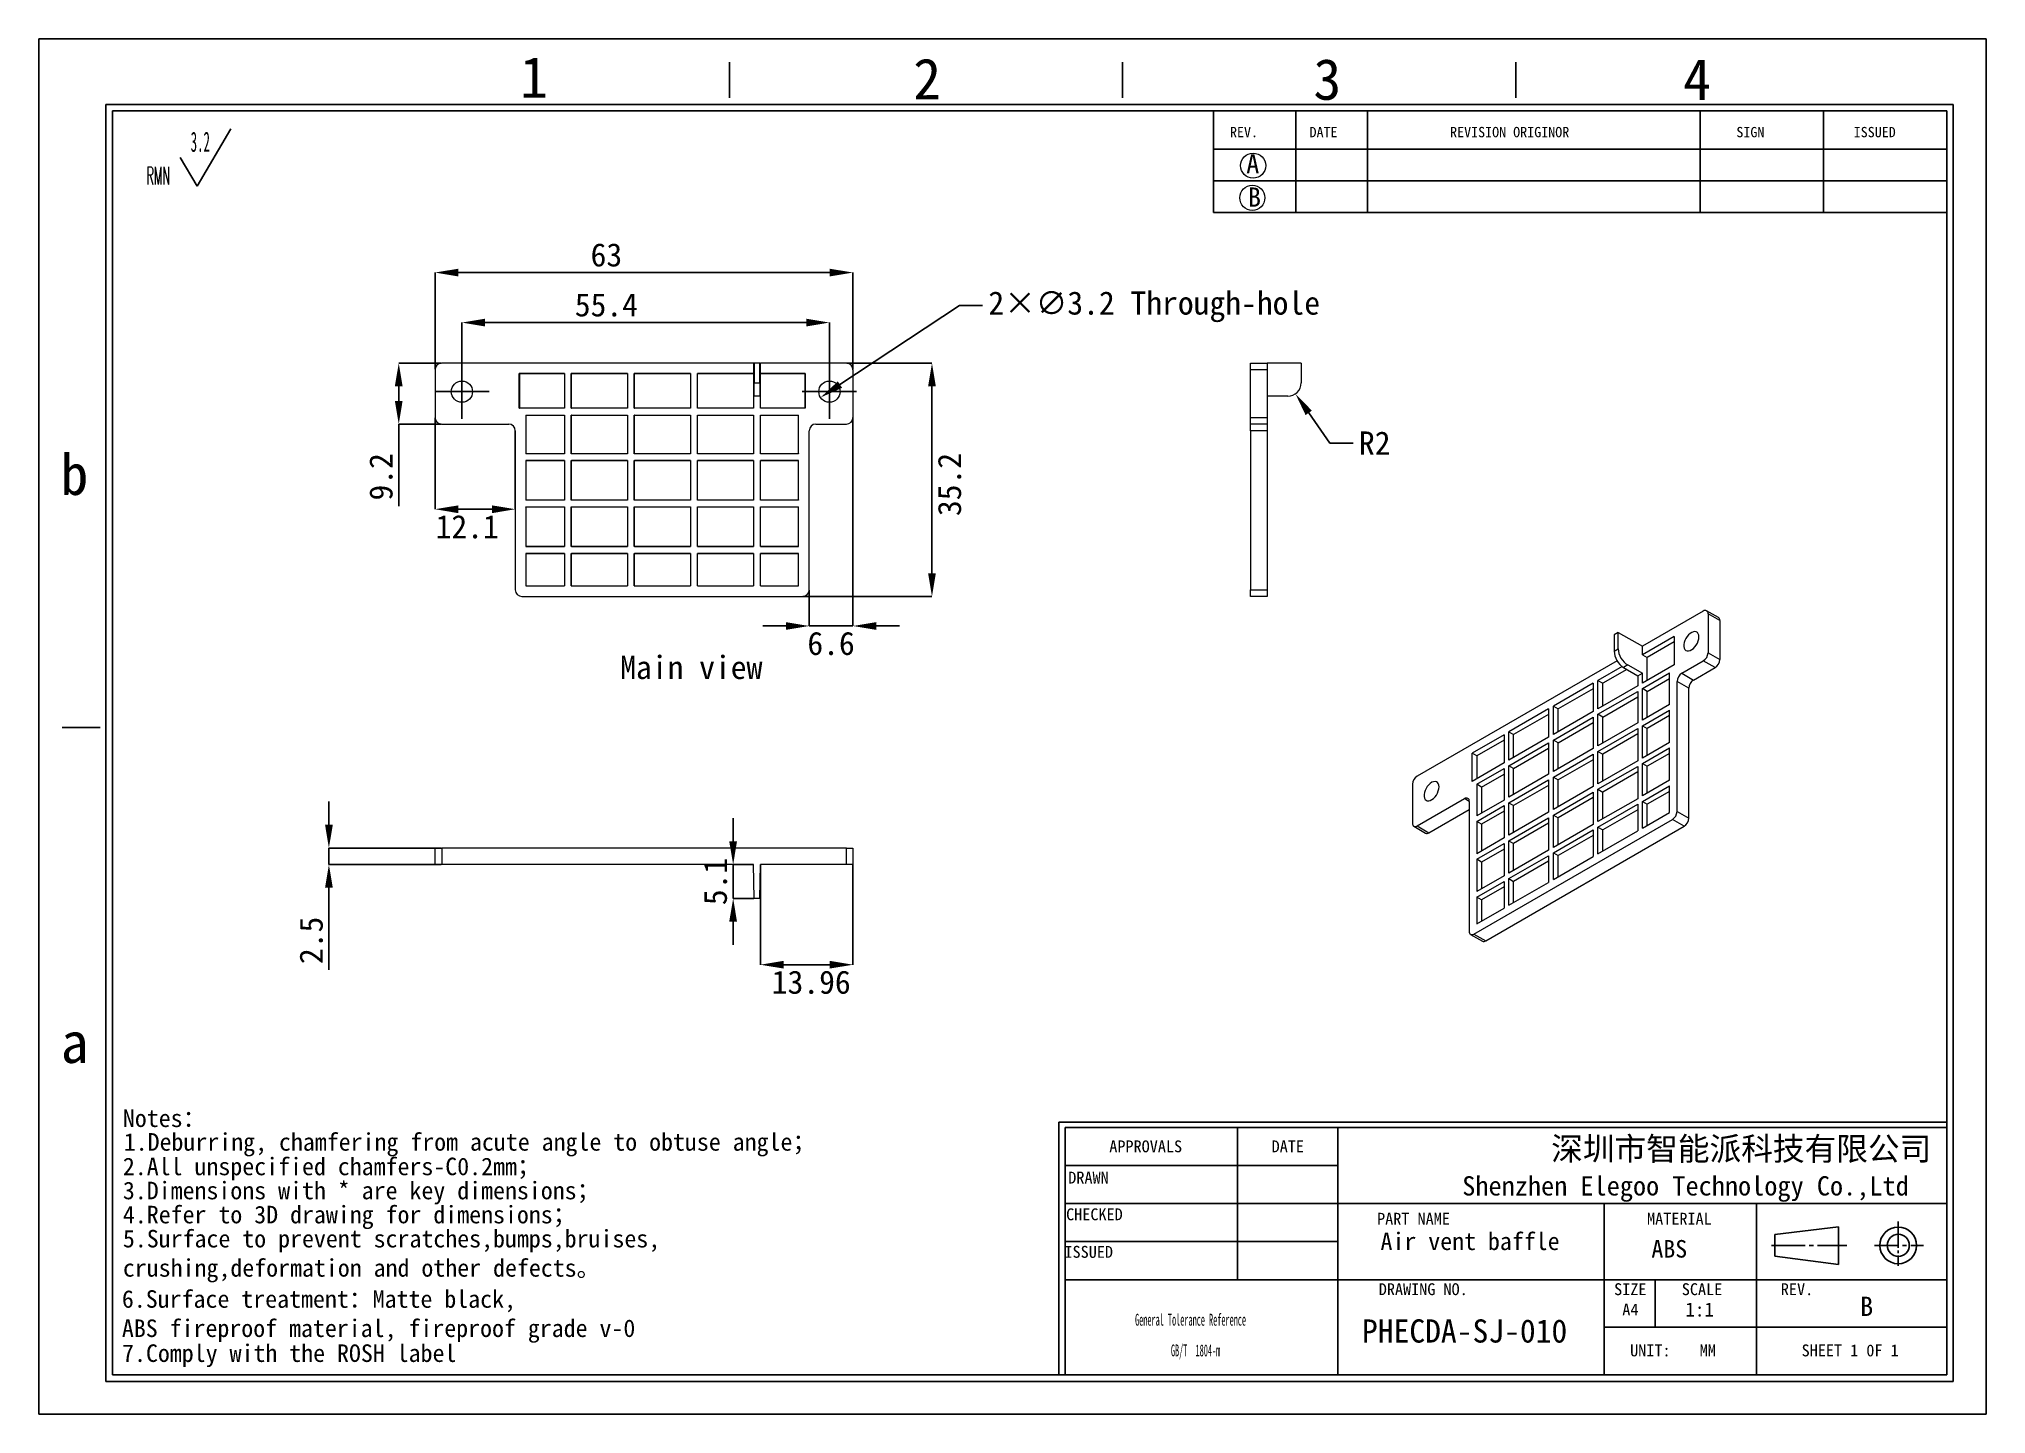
# Model space of a CAD drawing. Header units: millimetres. Extents: x 2 to 295, y 1 to 209.
import ezdxf

# ---------------------------------------------------------------- set-up
doc = ezdxf.new("R2010")
doc.units = ezdxf.units.MM
doc.header["$PDSIZE"] = -1
doc.layers.add('SLD-0', color=179, linetype='Continuous')
doc.styles.add('C', font='simfang.ttf')
doc.styles.add('SLDTEXTSTYLE1', font='TXT', dxfattribs={"width": 0.469, "bigfont": 'bigfont'})
doc.styles.add('SLDTEXTSTYLE2', font='TXT', dxfattribs={"width": 0.469})
doc.styles.add('SLDTEXTSTYLE8', font='TXT', dxfattribs={"width": 0.484})
doc.dimstyles.new('SLDDIMSTYLE0', dxfattribs={"dimtxt": 3.5, "dimasz": 3.5, "dimexe": 0, "dimexo": 0.0625, "dimgap": 0.875, "dimtad": 2, "dimrnd": 1e-09, "dimzin": 12, "dimdsep": 46, "dimtxsty": 'SLDTEXTSTYLE2', "dimsah": 1, "dimcen": 0.09, "dimadec": 0, "dimazin": 3, "dimtfac": 1, "dimtofl": 0, "dimtmove": 0, "dimatfit": 3, "dimfxl": 1, "dimfrac": 2, "dimtolj": 1, "dimtzin": 12, "dimarcsym": 0})
doc.dimstyles.new('SLDDIMSTYLE1', dxfattribs={"dimtxt": 3.5, "dimasz": 3.5, "dimexe": 0, "dimexo": 0.0625, "dimgap": 0.875, "dimtad": 2, "dimrnd": 1e-09, "dimzin": 12, "dimdsep": 46, "dimtxsty": 'SLDTEXTSTYLE2', "dimsah": 1, "dimcen": 0.09, "dimadec": 0, "dimazin": 3, "dimtfac": 1, "dimtmove": 0, "dimatfit": 0, "dimfxl": 1, "dimfrac": 2, "dimtolj": 1, "dimtzin": 12, "dimarcsym": 0})
doc.dimstyles.new('SLDDIMSTYLE2', dxfattribs={"dimtxt": 3.5, "dimasz": 3.5, "dimexe": 0, "dimexo": 0.0625, "dimgap": 0.875, "dimtad": 0, "dimtih": 1, "dimtoh": 1, "dimrnd": 1e-09, "dimzin": 12, "dimdsep": 46, "dimtxsty": 'SLDTEXTSTYLE2', "dimsah": 1, "dimcen": 0, "dimadec": 0, "dimazin": 3, "dimtfac": 1, "dimtmove": 0, "dimatfit": 3, "dimfxl": 1, "dimfrac": 2, "dimtolj": 1, "dimtzin": 12, "dimarcsym": 0})
doc.dimstyles.new('SLDDIMSTYLE3', dxfattribs={"dimtxt": 3.5, "dimasz": 3.5, "dimexe": 0, "dimexo": 0.0625, "dimgap": 0.875, "dimtad": 0, "dimtih": 1, "dimtoh": 1, "dimrnd": 1e-09, "dimzin": 12, "dimdsep": 46, "dimtxsty": 'SLDTEXTSTYLE2', "dimsah": 1, "dimcen": 0, "dimadec": 0, "dimazin": 3, "dimtfac": 1, "dimtofl": 0, "dimtmove": 0, "dimatfit": 3, "dimfxl": 1, "dimfrac": 2, "dimtolj": 1, "dimtzin": 12, "dimarcsym": 0})

# ---------------------------------------------------------------- blocks, each defined once
blk = doc.blocks.new('SW_NOTE_0')
at = {"layer": 'SLD-0', "color": 0, "attachment_point": 1, "style": 'C'}
for s, insert, char_height in [('Notes：', (0.56, 16.14), 2.646), ('1.Deburring, chamfering from acute angle to obtuse angle；', (0.69, 12.57), 2.6458), ('2.All unspecified chamfers-C0.2mm；', (0.56, 8.87), 2.6458), ('3.{\\fSimSun|b0|i0|c134|p2;Dimensions with * are key dimensions}；', (0.56, 5.24), 2.6458), ('4.Refer to 3D drawing for dimensions；', (0.56, 1.61), 2.6458), ('5.Surface to prevent scratches,bumps,bruises,\\Pcrushing,deformation and other defects。', (0.56, -2.02), 2.6458), ('6.Surface treatment：Matte black, \\PABS fireproof material, fireproof grade v-0', (0.41, -11.12), 2.6458), ('7.Comply with the ROSH label', (0.44, -19.29), 2.6458)]:
    blk.add_mtext(s, dxfattribs=dict(at, insert=insert, char_height=char_height))
blk = doc.blocks.new('SW_NOTE_1')
at = {"layer": 'SLD-0', "color": 0}
for q in [(12.74, 9.16), (5.08, 4.83)]:
    blk.add_line((7.63, 0.49), q, dxfattribs=at)
at = {"layer": 'SLD-0', "color": 0, "attachment_point": 1}
for s, insert, char_height, style in [('3.2', (6.67, 8.73), 3.032, 'SLDTEXTSTYLE2'), ('{\\Ftxt,bigfont|c134;RMN}', (0, 3.41), 2.6458, 'SLDTEXTSTYLE1')]:
    blk.add_mtext(s, dxfattribs=dict(at, insert=insert, char_height=char_height, style=style))
blk = doc.blocks.new('SW_NOTE_2')
at = {"layer": 'SLD-0', "color": 0, "char_height": 1.7927, "attachment_point": 2, "style": 'SLDTEXTSTYLE8'}
for s, insert in [('General Tolerance Reference', (12.75, 2.31)), ('GB/T  1804-m', (13.51, -2.32))]:
    blk.add_mtext(s, dxfattribs=dict(at, insert=insert))
blk = doc.blocks.new('_D')
at = {"layer": 'Defpoints', "color": 0}
for p in [(62.3, 159.79), (55.83, 150.59), (62.3, 150.59)]:
    blk.add_point(p, dxfattribs=at)
at = {"layer": 'SLD-0', "color": 0, "lineweight": -2}
for p, q in [((62.24, 159.79), (55.83, 159.79)), ((55.83, 156.29), (55.83, 154.09)), ((62.24, 150.59), (55.83, 150.59)), ((55.83, 150.59), (55.83, 138.2))]:
    blk.add_line(p, q, dxfattribs=at)
at = {"layer": 'SLD-0', "color": 0}
for points in [[(55.24, 156.29), (56.41, 156.29), (55.83, 159.79)], [(55.24, 154.09), (56.41, 154.09), (55.83, 150.59)]]:
    blk.add_solid(points, dxfattribs=at)
at = {"layer": 'SLD-0', "color": 0, "insert": (51.39, 142.64), "char_height": 3.5, "attachment_point": 2, "rotation": 90, "style": 'C'}
blk.add_mtext('\\A1;9.2', dxfattribs=at)
blk = doc.blocks.new('_D_1')
at = {"layer": 'Defpoints', "color": 0}
for p in [(123.3, 159.79), (116.7, 124.59), (136.21, 124.59)]:
    blk.add_point(p, dxfattribs=at)
at = {"layer": 'SLD-0', "color": 0, "lineweight": -2}
for p, q in [((123.36, 159.79), (136.21, 159.79)), ((136.21, 156.29), (136.21, 128.09)), ((116.76, 124.59), (136.21, 124.59))]:
    blk.add_line(p, q, dxfattribs=at)
at = {"layer": 'SLD-0', "color": 0}
for points in [[(135.63, 156.29), (136.79, 156.29), (136.21, 159.79)], [(135.63, 128.09), (136.79, 128.09), (136.21, 124.59)]]:
    blk.add_solid(points, dxfattribs=at)
at = {"layer": 'SLD-0', "color": 0, "insert": (137.09, 141.48), "char_height": 3.5, "attachment_point": 2, "rotation": 90, "style": 'C'}
blk.add_mtext('\\A1;35.2', dxfattribs=at)
blk = doc.blocks.new('_D_2')
at = {"layer": 'Defpoints', "color": 0}
for p in [(124.3, 151.59), (117.7, 125.59), (124.3, 120.14)]:
    blk.add_point(p, dxfattribs=at)
at = {"layer": 'SLD-0', "color": 0, "lineweight": -2}
for p, q in [((124.3, 151.52), (124.3, 120.14)), ((117.7, 125.52), (117.7, 120.14)), ((114.2, 120.14), (110.7, 120.14)), ((117.7, 120.14), (124.3, 120.14)), ((127.8, 120.14), (131.3, 120.14))]:
    blk.add_line(p, q, dxfattribs=at)
at = {"layer": 'SLD-0', "color": 0}
for points in [[(114.2, 120.72), (114.2, 119.56), (117.7, 120.14)], [(127.8, 120.72), (127.8, 119.56), (124.3, 120.14)]]:
    blk.add_solid(points, dxfattribs=at)
at = {"layer": 'SLD-0', "color": 0, "insert": (121, 119.27), "char_height": 3.5, "attachment_point": 2, "style": 'C'}
blk.add_mtext('\\A1;6.6', dxfattribs=at)
blk = doc.blocks.new('_D_3')
at = {"layer": 'Defpoints', "color": 0}
for p in [(61.3, 173.44), (61.3, 158.79), (124.3, 158.79)]:
    blk.add_point(p, dxfattribs=at)
at = {"layer": 'SLD-0', "color": 0, "lineweight": -2}
for p, q in [((61.3, 158.85), (61.3, 173.44)), ((120.8, 173.44), (64.8, 173.44)), ((124.3, 158.85), (124.3, 173.44))]:
    blk.add_line(p, q, dxfattribs=at)
at = {"layer": 'SLD-0', "color": 0}
for points in [[(64.8, 174.02), (64.8, 172.86), (61.3, 173.44)], [(120.8, 174.02), (120.8, 172.86), (124.3, 173.44)]]:
    blk.add_solid(points, dxfattribs=at)
at = {"layer": 'SLD-0', "color": 0, "insert": (87.13, 177.86), "char_height": 3.5, "attachment_point": 2, "style": 'C'}
blk.add_mtext('\\A1;63', dxfattribs=at)
blk = doc.blocks.new('_D_4')
at = {"layer": 'Defpoints', "color": 0}
for p in [(61.3, 151.59), (73.4, 149.59), (73.4, 137.75)]:
    blk.add_point(p, dxfattribs=at)
at = {"layer": 'SLD-0', "color": 0, "lineweight": -2}
for p, q in [((61.3, 151.52), (61.3, 137.75)), ((73.4, 149.52), (73.4, 137.75)), ((64.8, 137.75), (69.9, 137.75))]:
    blk.add_line(p, q, dxfattribs=at)
at = {"layer": 'SLD-0', "color": 0}
for points in [[(64.8, 138.33), (64.8, 137.16), (61.3, 137.75)], [(69.9, 138.33), (69.9, 137.16), (73.4, 137.75)]]:
    blk.add_solid(points, dxfattribs=at)
at = {"layer": 'SLD-0', "color": 0, "insert": (66.15, 136.87), "char_height": 3.5, "attachment_point": 2, "style": 'C'}
blk.add_mtext('\\A1;12.1', dxfattribs=at)
blk = doc.blocks.new('_D_5')
at = {"layer": 'Defpoints', "color": 0}
for p in [(120.75, 165.9), (65.35, 159.59), (120.75, 159.59)]:
    blk.add_point(p, dxfattribs=at)
at = {"layer": 'SLD-0', "color": 0, "lineweight": -2}
for p, q in [((65.35, 159.65), (65.35, 165.9)), ((68.85, 165.9), (117.25, 165.9)), ((120.75, 159.65), (120.75, 165.9))]:
    blk.add_line(p, q, dxfattribs=at)
at = {"layer": 'SLD-0', "color": 0}
for points in [[(68.85, 166.48), (68.85, 165.31), (65.35, 165.9)], [(117.25, 166.48), (117.25, 165.31), (120.75, 165.9)]]:
    blk.add_solid(points, dxfattribs=at)
at = {"layer": 'SLD-0', "color": 0, "insert": (87.13, 170.33), "char_height": 3.5, "attachment_point": 2, "style": 'C'}
blk.add_mtext('\\A1;55.4', dxfattribs=at)
blk = doc.blocks.new('_D_6')
at = {"layer": 'Defpoints', "color": 0}
for p in [(122.09, 156.37), (119.42, 154.6)]:
    blk.add_point(p, dxfattribs=at)
at = {"layer": 'SLD-0', "color": 0, "lineweight": -2}
for p, q in [((140.34, 168.45), (122.34, 156.54)), ((143.84, 168.45), (140.34, 168.45))]:
    blk.add_line(p, q, dxfattribs=at)
at = {"layer": 'SLD-0', "color": 0}
blk.add_solid([(122.02, 157.02), (122.66, 156.05), (119.42, 154.6)], dxfattribs=at)
at = {"layer": 'SLD-0', "color": 0, "insert": (144.71, 170.6), "char_height": 3.5, "attachment_point": 1, "style": 'C'}
blk.add_mtext('\\A1;2×∅3.2 Through-hole', dxfattribs=at)
blk = doc.blocks.new('SW_CENTERMARKSYMBOL_0')
at = {"layer": 'SLD-0', "color": 0}
for p, q in [((0, 2.5), (0, 4.1)), ((-2.5, 0), (-4.1, 0)), ((0, 0), (-2.5, 0)), ((0, 0), (0, 2.5)), ((0, 0), (0, -2.5)), ((0, 0), (2.5, 0)), ((2.5, 0), (4.1, 0)), ((0, -2.5), (0, -4.1))]:
    blk.add_line(p, q, dxfattribs=at)
blk = doc.blocks.new('SW_CENTERMARKSYMBOL_1')
at = {"layer": 'SLD-0', "color": 0}
for p, q in [((0, 2.5), (0, 4.1)), ((-2.5, 0), (-4.1, 0)), ((0, 0), (-2.5, 0)), ((0, 0), (0, 2.5)), ((0, 0), (0, -2.5)), ((0, 0), (2.5, 0)), ((2.5, 0), (4.1, 0)), ((0, -2.5), (0, -4.1))]:
    blk.add_line(p, q, dxfattribs=at)
blk = doc.blocks.new('_D_7')
at = {"layer": 'Defpoints', "color": 0}
for p in [(189.85, 156.79), (191, 155.15)]:
    blk.add_point(p, dxfattribs=at)
at = {"layer": 'SLD-0', "color": 0, "lineweight": -2}
for p, q in [((196.19, 147.73), (193, 152.28)), ((199.69, 147.73), (196.19, 147.73))]:
    blk.add_line(p, q, dxfattribs=at)
at = {"layer": 'SLD-0', "color": 0}
blk.add_solid([(193.48, 152.62), (192.53, 151.95), (191, 155.15)], dxfattribs=at)
at = {"layer": 'SLD-0', "color": 0, "insert": (200.57, 149.48), "char_height": 3.5, "attachment_point": 1, "style": 'C'}
blk.add_mtext('\\A1;R2', dxfattribs=at)
blk = doc.blocks.new('_D_8')
at = {"layer": 'Defpoints', "color": 0}
for p in [(62.3, 86.66), (45.3, 84.16), (62.3, 84.16)]:
    blk.add_point(p, dxfattribs=at)
at = {"layer": 'SLD-0', "color": 0, "lineweight": -2}
for p, q in [((45.3, 90.16), (45.3, 93.66)), ((62.24, 86.66), (45.3, 86.66)), ((45.3, 86.66), (45.3, 84.16)), ((62.24, 84.16), (45.3, 84.16)), ((45.3, 80.66), (45.3, 68.31))]:
    blk.add_line(p, q, dxfattribs=at)
at = {"layer": 'SLD-0', "color": 0}
for points in [[(44.72, 90.16), (45.89, 90.16), (45.3, 86.66)], [(44.72, 80.66), (45.89, 80.66), (45.3, 84.16)]]:
    blk.add_solid(points, dxfattribs=at)
at = {"layer": 'SLD-0', "color": 0, "insert": (40.87, 72.73), "char_height": 3.5, "attachment_point": 2, "rotation": 90, "style": 'C'}
blk.add_mtext('\\A1;2.5', dxfattribs=at)
blk = doc.blocks.new('_D_9')
at = {"layer": 'Defpoints', "color": 0}
for p in [(109.31, 84.16), (106.24, 79.06), (109.4, 79.06)]:
    blk.add_point(p, dxfattribs=at)
at = {"layer": 'SLD-0', "color": 0, "lineweight": -2}
for p, q in [((106.24, 87.66), (106.24, 91.16)), ((109.25, 84.16), (106.24, 84.16)), ((106.24, 84.16), (106.24, 79.06)), ((109.34, 79.06), (106.24, 79.06)), ((106.24, 75.56), (106.24, 72.06))]:
    blk.add_line(p, q, dxfattribs=at)
at = {"layer": 'SLD-0', "color": 0}
for points in [[(105.65, 87.66), (106.82, 87.66), (106.24, 84.16)], [(105.65, 75.56), (106.82, 75.56), (106.24, 79.06)]]:
    blk.add_solid(points, dxfattribs=at)
at = {"layer": 'SLD-0', "color": 0, "insert": (101.8, 81.61), "char_height": 3.5, "attachment_point": 2, "rotation": 90, "style": 'C'}
blk.add_mtext('\\A1;5.1', dxfattribs=at)
blk = doc.blocks.new('_D_10')
at = {"layer": 'Defpoints', "color": 0}
for p in [(110.34, 84.16), (124.3, 84.16), (124.3, 69.06)]:
    blk.add_point(p, dxfattribs=at)
at = {"layer": 'SLD-0', "color": 0, "lineweight": -2}
for p, q in [((110.34, 84.1), (110.34, 69.06)), ((124.3, 84.1), (124.3, 69.06)), ((113.84, 69.06), (120.8, 69.06))]:
    blk.add_line(p, q, dxfattribs=at)
at = {"layer": 'SLD-0', "color": 0}
for points in [[(113.84, 69.64), (113.84, 68.48), (110.34, 69.06)], [(120.8, 69.64), (120.8, 68.48), (124.3, 69.06)]]:
    blk.add_solid(points, dxfattribs=at)
at = {"layer": 'SLD-0', "color": 0, "insert": (118.01, 68.18), "char_height": 3.5, "attachment_point": 2, "style": 'C'}
blk.add_mtext('\\A1;13.96', dxfattribs=at)

msp = doc.modelspace()

# ---------------------------------------------------------------- linework, layer by layer
at = {"color": 7, "linetype": 'Continuous', "lineweight": 15}
for p, q in [((61.302, 158.787), (61.302, 151.587)), ((109.313, 159.787), (62.302, 159.787)), ((109.313, 159.787), (109.313, 158.198)), ((109.402, 159.787), (109.313, 159.787)), ((109.402, 159.787), (109.402, 156.787)), ((110.252, 159.787), (109.402, 159.787)), ((110.252, 156.787), (110.252, 159.787)), ((110.252, 159.787), (110.342, 159.787)), ((110.342, 158.198), (110.342, 159.787)), ((123.302, 159.787), (110.342, 159.787)), ((124.302, 158.787), (124.302, 151.587)), ((184.249, 159.787), (186.749, 159.787)), ((184.249, 158.787), (184.249, 159.787)), ((186.749, 158.787), (184.249, 158.787)), ((184.249, 151.587), (184.249, 158.787)), ((186.749, 159.787), (186.749, 158.787)), ((191.849, 159.787), (186.749, 159.787)), ((186.749, 158.787), (186.749, 151.587)), ((191.849, 159.787), (191.849, 156.787)), ((80.813, 158.198), (73.992, 158.198)), ((73.992, 152.976), (73.992, 158.198)), ((74.009, 158.181), (73.992, 158.198)), ((74.009, 158.181), (74.009, 152.994)), ((80.796, 158.181), (74.009, 158.181)), ((80.813, 158.198), (80.796, 158.181)), ((80.796, 158.181), (80.796, 152.994)), ((80.813, 158.198), (80.813, 152.976)), ((90.313, 158.198), (81.842, 158.198)), ((81.842, 152.976), (81.842, 158.198)), ((81.842, 158.198), (81.859, 158.181)), ((81.859, 152.994), (81.859, 158.181)), ((90.296, 158.181), (81.859, 158.181)), ((90.313, 158.198), (90.296, 158.181)), ((90.296, 158.181), (90.296, 152.994)), ((90.313, 158.198), (90.313, 152.976)), ((99.813, 158.198), (91.342, 158.198)), ((91.342, 152.976), (91.342, 158.198)), ((91.342, 158.198), (91.359, 158.181)), ((99.796, 158.181), (91.359, 158.181)), ((91.359, 152.994), (91.359, 158.181)), ((99.813, 158.198), (99.796, 158.181)), ((99.796, 158.181), (99.796, 152.994)), ((99.813, 158.198), (99.813, 152.976)), ((109.313, 158.198), (100.842, 158.198)), ((100.842, 152.976), (100.842, 158.198)), ((100.842, 158.198), (100.859, 158.181)), ((109.296, 158.181), (100.859, 158.181)), ((100.859, 152.994), (100.859, 158.181)), ((109.313, 158.198), (109.296, 158.181)), ((109.296, 158.181), (109.296, 152.994)), ((109.402, 156.787), (110.252, 156.787)), ((110.342, 158.198), (110.359, 158.181)), ((117.113, 158.198), (110.342, 158.198)), ((110.359, 152.994), (110.359, 158.181)), ((117.096, 158.181), (110.359, 158.181)), ((117.096, 158.181), (117.113, 158.198)), ((117.096, 152.994), (117.096, 158.181)), ((117.113, 158.198), (117.113, 152.976)), ((73.992, 152.976), (74.009, 152.994)), ((80.813, 152.976), (73.992, 152.976)), ((80.796, 152.994), (74.009, 152.994)), ((80.796, 152.994), (80.813, 152.976)), ((81.842, 152.976), (81.859, 152.994)), ((90.313, 152.976), (81.842, 152.976)), ((90.296, 152.994), (81.859, 152.994)), ((90.296, 152.994), (90.313, 152.976)), ((91.342, 152.976), (91.359, 152.994)), ((99.813, 152.976), (91.342, 152.976)), ((99.796, 152.994), (91.359, 152.994)), ((99.796, 152.994), (99.813, 152.976)), ((100.842, 152.976), (100.859, 152.994)), ((109.313, 152.976), (100.842, 152.976)), ((109.296, 152.994), (100.859, 152.994)), ((109.296, 152.994), (109.313, 152.976)), ((109.368, 154.787), (109.313, 154.787)), ((109.313, 154.787), (109.313, 152.976)), ((110.287, 154.787), (109.368, 154.787)), ((110.287, 154.787), (110.342, 154.787)), ((110.342, 152.976), (110.342, 154.787)), ((110.342, 152.976), (110.359, 152.994)), ((117.113, 152.976), (110.342, 152.976)), ((117.096, 152.994), (110.359, 152.994)), ((117.113, 152.976), (117.096, 152.994)), ((189.849, 154.787), (186.749, 154.787)), ((62.302, 150.587), (72.402, 150.587)), ((74.992, 151.948), (74.992, 146.126)), ((74.992, 151.948), (80.813, 151.948)), ((75.009, 151.931), (74.992, 151.948)), ((75.009, 151.931), (80.796, 151.931)), ((75.009, 151.931), (75.009, 146.144)), ((80.813, 151.948), (80.796, 151.931)), ((80.796, 151.931), (80.796, 146.144)), ((80.813, 151.948), (80.813, 146.126)), ((81.842, 151.948), (90.313, 151.948)), ((81.842, 146.126), (81.842, 151.948)), ((81.859, 151.931), (81.842, 151.948)), ((81.859, 146.144), (81.859, 151.931)), ((81.859, 151.931), (90.296, 151.931)), ((90.313, 151.948), (90.296, 151.931)), ((90.296, 151.931), (90.296, 146.144)), ((90.313, 151.948), (90.313, 146.126)), ((91.342, 151.948), (99.813, 151.948)), ((91.342, 146.126), (91.342, 151.948)), ((91.359, 151.931), (91.342, 151.948)), ((91.359, 151.931), (99.796, 151.931)), ((91.359, 146.144), (91.359, 151.931)), ((99.813, 151.948), (99.796, 151.931)), ((99.796, 151.931), (99.796, 146.144)), ((99.813, 151.948), (99.813, 146.126)), ((100.842, 146.126), (100.842, 151.948)), ((100.842, 151.948), (109.313, 151.948)), ((100.859, 151.931), (100.842, 151.948)), ((100.859, 151.931), (109.296, 151.931)), ((100.859, 146.144), (100.859, 151.931)), ((109.313, 151.948), (109.296, 151.931)), ((109.296, 151.931), (109.296, 146.144)), ((109.313, 151.948), (109.313, 146.126)), ((110.342, 151.948), (116.113, 151.948)), ((110.342, 146.126), (110.342, 151.948)), ((110.359, 151.931), (110.342, 151.948)), ((110.359, 146.144), (110.359, 151.931)), ((110.359, 151.931), (116.096, 151.931)), ((116.113, 151.948), (116.096, 151.931)), ((116.096, 146.144), (116.096, 151.931)), ((116.113, 146.126), (116.113, 151.948)), ((118.702, 150.587), (123.302, 150.587)), ((184.249, 151.587), (186.749, 151.587)), ((184.249, 150.587), (184.249, 151.587)), ((186.749, 150.587), (184.249, 150.587)), ((184.249, 149.587), (184.249, 150.587)), ((186.749, 151.587), (186.749, 150.587)), ((186.749, 150.587), (186.749, 149.587)), ((73.402, 149.587), (73.402, 125.587)), ((117.702, 125.587), (117.702, 149.587)), ((186.749, 149.587), (184.249, 149.587)), ((184.249, 149.587), (184.249, 125.587)), ((186.749, 149.587), (186.749, 125.587)), ((75.009, 146.144), (74.992, 146.126)), ((80.813, 146.126), (74.992, 146.126)), ((74.992, 145.098), (80.813, 145.098)), ((74.992, 145.098), (74.992, 139.126)), ((75.009, 145.081), (74.992, 145.098)), ((75.009, 146.144), (80.796, 146.144)), ((75.009, 145.081), (75.009, 139.144)), ((80.796, 145.081), (75.009, 145.081)), ((80.813, 146.126), (80.796, 146.144)), ((80.796, 145.081), (80.813, 145.098)), ((80.796, 145.081), (80.796, 139.144)), ((80.813, 145.098), (80.813, 139.126)), ((81.859, 146.144), (81.842, 146.126)), ((90.313, 146.126), (81.842, 146.126)), ((81.842, 145.098), (90.313, 145.098)), ((81.842, 139.126), (81.842, 145.098)), ((81.842, 145.098), (81.859, 145.081)), ((81.859, 146.144), (90.296, 146.144)), ((81.859, 139.144), (81.859, 145.081)), ((90.296, 145.081), (81.859, 145.081)), ((90.313, 146.126), (90.296, 146.144)), ((90.296, 145.081), (90.313, 145.098)), ((90.296, 145.081), (90.296, 139.144)), ((90.313, 145.098), (90.313, 139.126)), ((91.359, 146.144), (91.342, 146.126)), ((99.813, 146.126), (91.342, 146.126)), ((91.342, 145.098), (99.813, 145.098)), ((91.342, 139.126), (91.342, 145.098)), ((91.342, 145.098), (91.359, 145.081)), ((91.359, 146.144), (99.796, 146.144)), ((91.359, 139.144), (91.359, 145.081)), ((99.796, 145.081), (91.359, 145.081)), ((99.813, 146.126), (99.796, 146.144)), ((99.796, 145.081), (99.813, 145.098)), ((99.796, 145.081), (99.796, 139.144)), ((99.813, 145.098), (99.813, 139.126)), ((100.859, 146.144), (100.842, 146.126)), ((109.313, 146.126), (100.842, 146.126)), ((100.842, 145.098), (109.313, 145.098)), ((100.842, 139.126), (100.842, 145.098)), ((100.842, 145.098), (100.859, 145.081)), ((100.859, 146.144), (109.296, 146.144)), ((100.859, 139.144), (100.859, 145.081)), ((109.296, 145.081), (100.859, 145.081)), ((109.313, 146.126), (109.296, 146.144)), ((109.296, 145.081), (109.313, 145.098)), ((109.296, 145.081), (109.296, 139.144)), ((109.313, 145.098), (109.313, 139.126)), ((110.359, 146.144), (110.342, 146.126)), ((116.113, 146.126), (110.342, 146.126)), ((110.342, 145.098), (116.113, 145.098)), ((110.342, 139.126), (110.342, 145.098)), ((110.342, 145.098), (110.359, 145.081)), ((110.359, 146.144), (116.096, 146.144)), ((110.359, 139.144), (110.359, 145.081)), ((116.096, 145.081), (110.359, 145.081)), ((116.096, 146.144), (116.113, 146.126)), ((116.096, 145.081), (116.113, 145.098)), ((116.096, 139.144), (116.096, 145.081)), ((116.113, 139.126), (116.113, 145.098)), ((75.009, 139.144), (74.992, 139.126)), ((80.813, 139.126), (74.992, 139.126)), ((74.992, 138.098), (80.813, 138.098)), ((74.992, 138.098), (74.992, 132.126)), ((75.009, 138.081), (74.992, 138.098)), ((75.009, 139.144), (80.796, 139.144)), ((75.009, 138.081), (75.009, 132.144)), ((80.796, 138.081), (75.009, 138.081)), ((80.813, 139.126), (80.796, 139.144)), ((80.796, 138.081), (80.813, 138.098)), ((80.796, 138.081), (80.796, 132.144)), ((80.813, 138.098), (80.813, 132.126)), ((81.859, 139.144), (81.842, 139.126)), ((90.313, 139.126), (81.842, 139.126)), ((81.842, 138.098), (90.313, 138.098)), ((81.842, 132.126), (81.842, 138.098)), ((81.842, 138.098), (81.859, 138.081)), ((81.859, 139.144), (90.296, 139.144)), ((81.859, 132.144), (81.859, 138.081)), ((90.296, 138.081), (81.859, 138.081)), ((90.313, 139.126), (90.296, 139.144)), ((90.296, 138.081), (90.313, 138.098)), ((90.296, 138.081), (90.296, 132.144)), ((90.313, 138.098), (90.313, 132.126)), ((91.359, 139.144), (91.342, 139.126)), ((99.813, 139.126), (91.342, 139.126)), ((91.342, 138.098), (99.813, 138.098)), ((91.342, 132.126), (91.342, 138.098)), ((91.342, 138.098), (91.359, 138.081)), ((91.359, 139.144), (99.796, 139.144)), ((91.359, 132.144), (91.359, 138.081)), ((99.796, 138.081), (91.359, 138.081)), ((99.813, 139.126), (99.796, 139.144)), ((99.796, 138.081), (99.813, 138.098)), ((99.796, 138.081), (99.796, 132.144)), ((99.813, 138.098), (99.813, 132.126)), ((100.859, 139.144), (100.842, 139.126)), ((109.313, 139.126), (100.842, 139.126)), ((100.842, 138.098), (109.313, 138.098)), ((100.842, 132.126), (100.842, 138.098)), ((100.842, 138.098), (100.859, 138.081)), ((100.859, 139.144), (109.296, 139.144)), ((100.859, 132.144), (100.859, 138.081)), ((109.296, 138.081), (100.859, 138.081)), ((109.313, 139.126), (109.296, 139.144)), ((109.296, 138.081), (109.313, 138.098)), ((109.296, 138.081), (109.296, 132.144)), ((109.313, 138.098), (109.313, 132.126)), ((110.359, 139.144), (110.342, 139.126)), ((116.113, 139.126), (110.342, 139.126)), ((110.342, 138.098), (116.113, 138.098)), ((110.342, 132.126), (110.342, 138.098)), ((110.342, 138.098), (110.359, 138.081)), ((110.359, 139.144), (116.096, 139.144)), ((110.359, 132.144), (110.359, 138.081)), ((116.096, 138.081), (110.359, 138.081)), ((116.096, 139.144), (116.113, 139.126)), ((116.096, 138.081), (116.113, 138.098)), ((116.096, 132.144), (116.096, 138.081)), ((116.113, 132.126), (116.113, 138.098)), ((75.009, 132.144), (74.992, 132.126)), ((80.813, 132.126), (74.992, 132.126)), ((75.009, 132.144), (80.796, 132.144)), ((80.813, 132.126), (80.796, 132.144)), ((81.859, 132.144), (81.842, 132.126)), ((90.313, 132.126), (81.842, 132.126)), ((81.859, 132.144), (90.296, 132.144)), ((90.313, 132.126), (90.296, 132.144)), ((91.359, 132.144), (91.342, 132.126)), ((99.813, 132.126), (91.342, 132.126)), ((91.359, 132.144), (99.796, 132.144)), ((99.813, 132.126), (99.796, 132.144)), ((100.859, 132.144), (100.842, 132.126)), ((109.313, 132.126), (100.842, 132.126)), ((100.859, 132.144), (109.296, 132.144)), ((109.313, 132.126), (109.296, 132.144)), ((110.359, 132.144), (110.342, 132.126)), ((116.113, 132.126), (110.342, 132.126)), ((110.359, 132.144), (116.096, 132.144)), ((116.096, 132.144), (116.113, 132.126)), ((74.992, 131.098), (74.992, 126.176)), ((74.992, 131.098), (80.813, 131.098)), ((75.009, 131.081), (74.992, 131.098)), ((75.009, 131.081), (75.009, 126.194)), ((80.796, 131.081), (75.009, 131.081)), ((80.796, 131.081), (80.813, 131.098)), ((80.796, 131.081), (80.796, 126.194)), ((80.813, 131.098), (80.813, 126.176)), ((81.842, 131.098), (90.313, 131.098)), ((81.842, 126.176), (81.842, 131.098)), ((81.842, 131.098), (81.859, 131.081)), ((81.859, 126.194), (81.859, 131.081)), ((90.296, 131.081), (81.859, 131.081)), ((90.296, 131.081), (90.313, 131.098)), ((90.296, 131.081), (90.296, 126.194)), ((90.313, 131.098), (90.313, 126.176)), ((91.342, 131.098), (99.813, 131.098)), ((91.342, 126.176), (91.342, 131.098)), ((91.342, 131.098), (91.359, 131.081)), ((91.359, 126.194), (91.359, 131.081)), ((99.796, 131.081), (91.359, 131.081)), ((99.796, 131.081), (99.813, 131.098)), ((99.796, 131.081), (99.796, 126.194)), ((99.813, 131.098), (99.813, 126.176)), ((100.842, 131.098), (109.313, 131.098)), ((100.842, 126.176), (100.842, 131.098)), ((100.842, 131.098), (100.859, 131.081)), ((100.859, 126.194), (100.859, 131.081)), ((109.296, 131.081), (100.859, 131.081)), ((109.296, 131.081), (109.313, 131.098)), ((109.296, 131.081), (109.296, 126.194)), ((109.313, 131.098), (109.313, 126.176)), ((110.342, 131.098), (116.113, 131.098)), ((110.342, 126.176), (110.342, 131.098)), ((110.342, 131.098), (110.359, 131.081)), ((110.359, 126.194), (110.359, 131.081)), ((116.096, 131.081), (110.359, 131.081)), ((116.096, 131.081), (116.113, 131.098)), ((116.096, 126.194), (116.096, 131.081)), ((116.113, 126.176), (116.113, 131.098)), ((74.402, 124.587), (116.702, 124.587)), ((74.992, 126.176), (75.009, 126.194)), ((74.992, 126.176), (80.813, 126.176)), ((75.009, 126.194), (80.796, 126.194)), ((80.813, 126.176), (80.796, 126.194)), ((81.842, 126.176), (81.859, 126.194)), ((81.842, 126.176), (90.313, 126.176)), ((81.859, 126.194), (90.296, 126.194)), ((90.313, 126.176), (90.296, 126.194)), ((91.342, 126.176), (91.359, 126.194)), ((91.342, 126.176), (99.813, 126.176)), ((91.359, 126.194), (99.796, 126.194)), ((99.813, 126.176), (99.796, 126.194)), ((100.842, 126.176), (100.859, 126.194)), ((100.842, 126.176), (109.313, 126.176)), ((100.859, 126.194), (109.296, 126.194)), ((109.313, 126.176), (109.296, 126.194)), ((110.342, 126.176), (110.359, 126.194)), ((110.342, 126.176), (116.113, 126.176)), ((110.359, 126.194), (116.096, 126.194)), ((116.113, 126.176), (116.096, 126.194)), ((184.249, 125.587), (186.749, 125.587)), ((184.249, 124.587), (184.249, 125.587)), ((186.749, 124.587), (184.249, 124.587)), ((186.749, 125.587), (186.749, 124.587)), ((252.487, 122.393), (243.322, 117.102)), ((254.755, 121.422), (252.987, 122.442)), ((253.194, 121.984), (253.194, 116.105)), ((254.962, 120.964), (253.194, 121.984)), ((254.962, 120.964), (254.962, 115.085)), ((239.653, 119.147), (239.052, 118.8)), ((239.052, 118.8), (239.052, 116.351)), ((239.653, 116.698), (239.653, 119.147)), ((239.653, 119.147), (243.322, 117.102)), ((248.111, 118.569), (243.322, 115.804)), ((248.111, 117.738), (244.042, 115.389)), ((248.111, 118.569), (248.111, 114.305)), ((239.494, 114.892), (209.353, 97.492)), ((239.052, 116.351), (239.653, 116.698)), ((243.322, 115.804), (243.322, 117.102)), ((243.322, 115.804), (244.042, 115.389)), ((244.042, 111.956), (244.042, 115.389)), ((249.234, 113.003), (252.487, 114.88)), ((254.255, 113.86), (252.487, 114.88)), ((253.194, 116.105), (254.962, 115.085)), ((240.24, 114.025), (236.605, 111.926)), ((236.605, 107.663), (236.605, 111.926)), ((236.605, 111.926), (237.324, 111.511)), ((240.932, 113.594), (237.324, 111.511)), ((241.092, 114.263), (240.441, 113.887)), ((240.441, 113.887), (242.595, 112.6)), ((241.092, 114.263), (243.322, 113.019)), ((242.595, 112.6), (243.322, 113.019)), ((242.595, 112.6), (242.595, 111.121)), ((248.111, 114.305), (243.322, 111.54)), ((243.322, 110.701), (247.403, 113.057)), ((243.322, 111.54), (243.322, 113.019)), ((244.042, 110.286), (247.403, 112.227)), ((247.403, 108.303), (247.403, 113.057)), ((248.527, 92.181), (248.527, 111.778)), ((250.295, 110.757), (248.527, 111.778)), ((249.234, 113.003), (251.002, 111.982)), ((251.002, 111.982), (254.255, 113.86)), ((235.878, 111.507), (229.887, 108.049)), ((235.878, 110.676), (230.606, 107.633)), ((235.878, 111.507), (235.878, 107.243)), ((242.595, 111.121), (236.605, 107.663)), ((236.605, 106.823), (242.595, 110.281)), ((237.324, 108.078), (237.324, 111.511)), ((237.324, 106.408), (242.595, 109.451)), ((242.595, 110.281), (242.595, 105.528)), ((243.322, 105.947), (243.322, 110.701)), ((244.042, 110.286), (243.322, 110.701)), ((244.042, 106.362), (244.042, 110.286)), ((250.295, 91.16), (250.295, 110.757)), ((229.16, 107.629), (223.17, 104.171)), ((229.16, 106.798), (223.889, 103.755)), ((229.16, 107.629), (229.16, 103.365)), ((229.887, 103.785), (229.887, 108.049)), ((229.887, 108.049), (230.606, 107.633)), ((235.878, 107.243), (229.887, 103.785)), ((229.887, 102.945), (235.878, 106.403)), ((230.606, 104.2), (230.606, 107.633)), ((235.878, 106.403), (235.878, 101.65)), ((236.605, 102.069), (236.605, 106.823)), ((237.324, 106.408), (236.605, 106.823)), ((237.324, 102.485), (237.324, 106.408)), ((247.403, 108.303), (243.322, 105.947)), ((243.322, 105.108), (247.403, 107.464)), ((247.403, 106.633), (244.042, 104.692)), ((247.403, 102.588), (247.403, 107.464)), ((222.443, 103.751), (217.619, 100.966)), ((222.443, 102.92), (218.338, 100.551)), ((222.443, 103.751), (222.443, 99.487)), ((223.17, 99.907), (223.17, 104.171)), ((223.17, 104.171), (223.889, 103.755)), ((229.16, 103.365), (223.17, 99.907)), ((223.889, 100.322), (223.889, 103.755)), ((229.887, 98.191), (229.887, 102.945)), ((230.606, 102.53), (229.887, 102.945)), ((230.606, 102.53), (235.878, 105.573)), ((242.595, 105.528), (236.605, 102.069)), ((236.605, 101.23), (242.595, 104.688)), ((242.595, 103.857), (237.324, 100.814)), ((242.595, 104.688), (242.595, 99.812)), ((243.322, 100.231), (243.322, 105.108)), ((243.322, 105.108), (244.042, 104.692)), ((244.042, 100.647), (244.042, 104.692)), ((217.619, 96.702), (217.619, 100.966)), ((218.338, 100.551), (217.619, 100.966)), ((218.338, 100.551), (218.338, 97.118)), ((223.17, 99.067), (229.16, 102.526)), ((223.889, 98.652), (229.16, 101.695)), ((229.16, 102.526), (229.16, 97.772)), ((235.878, 101.65), (229.887, 98.191)), ((229.887, 97.352), (235.878, 100.81)), ((230.606, 98.607), (230.606, 102.53)), ((235.878, 99.979), (230.606, 96.937)), ((235.878, 100.81), (235.878, 95.934)), ((236.605, 96.353), (236.605, 101.23)), ((236.605, 101.23), (237.324, 100.814)), ((242.595, 99.812), (236.605, 96.353)), ((237.324, 96.769), (237.324, 100.814)), ((247.403, 102.588), (243.322, 100.231)), ((243.322, 99.392), (247.403, 101.748)), ((247.403, 100.917), (244.042, 98.977)), ((247.403, 96.872), (247.403, 101.748)), ((222.443, 99.487), (217.619, 96.702)), ((218.326, 96.271), (222.443, 98.648)), ((219.045, 95.856), (222.443, 97.817)), ((222.443, 98.648), (222.443, 93.894)), ((223.17, 94.313), (223.17, 99.067)), ((223.889, 98.652), (223.17, 99.067)), ((229.16, 97.772), (223.17, 94.313)), ((223.17, 93.474), (229.16, 96.932)), ((223.889, 94.729), (223.889, 98.652)), ((229.16, 96.932), (229.16, 92.056)), ((229.887, 92.476), (229.887, 97.352)), ((229.887, 97.352), (230.606, 96.937)), ((230.606, 92.891), (230.606, 96.937)), ((236.605, 95.514), (242.595, 98.972)), ((242.595, 98.142), (237.324, 95.099)), ((242.595, 98.972), (242.595, 94.096)), ((243.322, 94.516), (243.322, 99.392)), ((243.322, 99.392), (244.042, 98.977)), ((247.403, 96.872), (243.322, 94.516)), ((244.042, 94.931), (244.042, 98.977)), ((208.646, 96.267), (208.646, 90.388)), ((209.353, 89.98), (216.495, 94.103)), ((218.326, 96.271), (218.326, 91.517)), ((219.045, 95.856), (218.326, 96.271)), ((219.045, 95.856), (219.045, 91.932)), ((229.16, 96.102), (223.889, 93.059)), ((235.878, 95.934), (229.887, 92.476)), ((229.887, 91.636), (235.878, 95.094)), ((235.878, 94.264), (230.606, 91.221)), ((235.878, 95.094), (235.878, 90.218)), ((236.605, 90.638), (236.605, 95.514)), ((236.605, 95.514), (237.324, 95.099)), ((242.595, 94.096), (236.605, 90.638)), ((237.324, 91.053), (237.324, 95.099)), ((243.322, 93.676), (247.403, 96.032)), ((247.403, 95.202), (244.042, 93.261)), ((247.403, 92.013), (247.403, 96.032)), ((211.121, 88.96), (217.202, 92.47)), ((217.202, 93.695), (217.202, 74.098)), ((222.443, 93.894), (218.326, 91.517)), ((218.326, 90.678), (222.443, 93.054)), ((222.443, 92.224), (219.045, 90.262)), ((222.443, 93.054), (222.443, 88.178)), ((223.17, 88.598), (223.17, 93.474)), ((223.17, 93.474), (223.889, 93.059)), ((229.16, 92.056), (223.17, 88.598)), ((223.17, 87.758), (229.16, 91.216)), ((223.889, 89.013), (223.889, 93.059)), ((229.16, 91.216), (229.16, 86.34)), ((229.887, 86.76), (229.887, 91.636)), ((229.887, 91.636), (230.606, 91.221)), ((230.606, 87.175), (230.606, 91.221)), ((236.605, 89.798), (242.595, 93.257)), ((242.595, 92.426), (237.324, 89.383)), ((242.595, 93.257), (242.595, 89.238)), ((243.322, 89.657), (243.322, 93.676)), ((243.322, 93.676), (244.042, 93.261)), ((243.322, 89.657), (247.403, 92.013)), ((244.042, 90.073), (244.042, 93.261)), ((248.527, 92.181), (250.295, 91.16)), ((208.853, 89.931), (210.621, 88.91)), ((209.353, 89.98), (211.121, 88.96)), ((217.909, 73.689), (247.82, 90.956)), ((218.326, 90.678), (218.326, 85.801)), ((219.045, 90.262), (218.326, 90.678)), ((222.443, 88.178), (218.326, 85.801)), ((219.045, 90.262), (219.045, 86.217)), ((219.677, 72.669), (249.588, 89.936)), ((229.16, 90.386), (223.889, 87.343)), ((235.878, 90.218), (229.887, 86.76)), ((229.887, 85.92), (235.878, 89.379)), ((235.878, 88.548), (230.606, 85.505)), ((235.878, 89.379), (235.878, 85.36)), ((236.605, 85.779), (236.605, 89.798)), ((236.605, 89.798), (237.324, 89.383)), ((236.605, 85.779), (242.595, 89.238)), ((237.324, 86.195), (237.324, 89.383)), ((249.588, 89.936), (247.82, 90.956)), ((61.302, 84.159), (61.302, 86.659)), ((61.302, 86.659), (62.302, 86.659)), ((62.302, 86.659), (62.302, 84.159)), ((123.302, 86.659), (62.302, 86.659)), ((123.302, 84.159), (123.302, 86.659)), ((123.302, 86.659), (124.302, 86.659)), ((124.302, 86.659), (124.302, 84.159)), ((218.326, 84.962), (222.443, 87.338)), ((222.443, 86.508), (219.045, 84.547)), ((222.443, 87.338), (222.443, 82.462)), ((223.17, 82.882), (223.17, 87.758)), ((223.17, 87.758), (223.889, 87.343)), ((229.16, 86.34), (223.17, 82.882)), ((223.17, 82.042), (229.16, 85.501)), ((223.889, 83.297), (223.889, 87.343)), ((229.16, 85.501), (229.16, 81.482)), ((229.887, 81.901), (229.887, 85.92)), ((229.887, 85.92), (230.606, 85.505)), ((229.887, 81.901), (235.878, 85.36)), ((230.606, 82.317), (230.606, 85.505)), ((62.302, 84.159), (61.302, 84.159)), ((109.313, 84.159), (62.302, 84.159)), ((109.402, 79.059), (109.313, 84.159)), ((110.252, 79.059), (110.342, 84.159)), ((123.302, 84.159), (110.342, 84.159)), ((124.302, 84.159), (123.302, 84.159)), ((218.326, 84.962), (218.326, 80.086)), ((219.045, 84.547), (218.326, 84.962)), ((222.443, 82.462), (218.326, 80.086)), ((219.045, 84.547), (219.045, 80.501)), ((229.16, 84.67), (223.889, 81.627)), ((218.326, 79.246), (222.443, 81.623)), ((222.443, 80.792), (219.045, 78.831)), ((222.443, 81.623), (222.443, 77.604)), ((223.17, 78.023), (223.17, 82.042)), ((223.17, 82.042), (223.889, 81.627)), ((223.17, 78.023), (229.16, 81.482)), ((223.889, 78.439), (223.889, 81.627)), ((110.252, 79.059), (109.402, 79.059)), ((218.326, 79.246), (218.326, 75.227)), ((219.045, 78.831), (218.326, 79.246)), ((218.326, 75.227), (222.443, 77.604)), ((219.045, 78.831), (219.045, 75.642)), ((217.409, 73.64), (219.177, 72.619)), ((217.909, 73.689), (219.677, 72.669))]:
    msp.add_line(p, q, dxfattribs=at)
at = {"color": 1, "linetype": 'Continuous', "lineweight": 15}
msp.add_line((217.202, 93.695), (216.495, 94.103), dxfattribs=at)
at = {"color": 7, "linetype": 'Continuous', "lineweight": 15, "flags": 128}
for points in [[(251.815, 118.494), (251.789, 118.759), (251.711, 118.982), (251.584, 119.151), (251.416, 119.259), (251.214, 119.301), (250.986, 119.274), (250.745, 119.181), (250.501, 119.024), (250.265, 118.813), (250.049, 118.555), (249.862, 118.265), (249.714, 117.955), (249.612, 117.639), (249.559, 117.333), (249.559, 117.05), (249.612, 116.805), (249.714, 116.607), (249.862, 116.468), (250.049, 116.393), (250.265, 116.385), (250.501, 116.446), (250.745, 116.571), (250.986, 116.756), (251.214, 116.992), (251.416, 117.268), (251.584, 117.57), (251.711, 117.885), (251.789, 118.198), (251.815, 118.494)], [(212.641, 95.879), (212.615, 96.145), (212.537, 96.367), (212.411, 96.537), (212.242, 96.645), (212.04, 96.686), (211.813, 96.66), (211.571, 96.566), (211.327, 96.41), (211.091, 96.198), (210.875, 95.941), (210.689, 95.65), (210.541, 95.34), (210.438, 95.024), (210.385, 94.718), (210.385, 94.436), (210.438, 94.19), (210.541, 93.993), (210.689, 93.853), (210.875, 93.778), (211.091, 93.771), (211.327, 93.831), (211.571, 93.957), (211.813, 94.142), (212.04, 94.378), (212.242, 94.653), (212.411, 94.955), (212.537, 95.27), (212.615, 95.583), (212.641, 95.879)]]:
    msp.add_lwpolyline(points, dxfattribs=at)
at = {"color": 7, "linetype": 'Continuous', "lineweight": 15}
for centre in [(65.352, 155.487), (120.752, 155.487)]:
    msp.add_circle(centre, 1.6, dxfattribs=at)
for centre, radius, start, end in [((62.302, 158.787), 1, 90, 180), ((123.302, 158.787), 1, 0, 90), ((189.849, 156.787), 2, 270, 0), ((62.302, 151.587), 1, 180, 270), ((72.402, 149.587), 1, 0, 90), ((118.702, 149.587), 1, 90, 180), ((123.302, 151.587), 1, 270, 0), ((74.402, 125.587), 1, 180, 270), ((116.702, 125.587), 1, 270, 0), ((252.763, 122.054), 0.437, 350.78596, 129.20329), ((254.472, 121.018), 0.493, 353.70115, 54.98667), ((251.659, 116.175), 1.537, 302.60548, 357.39452), ((253.427, 115.155), 1.537, 302.60548, 357.39452), ((250.062, 111.708), 1.537, 122.60548, 177.39452), ((251.83, 110.688), 1.537, 122.60548, 177.39452), ((210.181, 96.198), 1.537, 122.60548, 177.39452), ((216.771, 93.764), 0.437, 350.78596, 129.20329), ((246.992, 92.251), 1.537, 302.60548, 357.39452), ((248.76, 91.23), 1.537, 302.60548, 357.39452), ((209.077, 90.318), 0.437, 170.78596, 309.20329), ((210.828, 89.368), 0.503, 245.69288, 305.61758), ((217.633, 74.028), 0.437, 170.78596, 309.20329), ((219.384, 73.078), 0.503, 245.69288, 305.61758)]:
    msp.add_arc(centre, radius, start, end, dxfattribs=at)
for centre, major_axis, ratio, start_param, end_param in [((109.368, 156.787), (0, 2), 0.0174551, 3.1415927, 4.712389), ((110.287, 156.787), (0, 2), 0.0174551, 1.5707963, 3.1415927), ((240.441, 115.52), (-0.974, 1.747), 0.5672184, 0.7939067, 2.364703), ((241.092, 115.896), (-1.027, 1.717), 0.5873687, 0.7764428, 2.3472391)]:
    msp.add_ellipse(centre, major_axis=major_axis, ratio=ratio, start_param=start_param, end_param=end_param, dxfattribs=at)
at = {"layer": 'SLD-0'}
for p, q in [((1.591, 208.674), (295.107, 208.674)), ((1.591, 1.294), (1.591, 208.674)), ((295.107, 208.674), (295.107, 1.294)), ((12.675, 7.219), (12.675, 197.811)), ((12.675, 197.811), (289.181, 197.811)), ((252.017, 197.811), (252.017, 182.514)), ((270.599, 197.811), (270.599, 182.514)), ((289.181, 197.811), (289.181, 7.219)), ((289.181, 7.219), (12.675, 7.219)), ((295.107, 1.294), (1.591, 1.294))]:
    msp.add_line(p, q, dxfattribs=at)
at = {"layer": 'SLD-0', "color": 6, "linetype": 'Continuous'}
for p, q in [((105.701, 199.786), (105.701, 205.169)), ((164.952, 199.786), (164.952, 205.169)), ((224.204, 199.786), (224.204, 205.169)), ((11.687, 6.231), (11.687, 198.799)), ((11.687, 198.799), (290.169, 198.799)), ((290.169, 198.799), (290.169, 6.231)), ((10.805, 104.853), (5.068, 104.853)), ((290.169, 6.231), (11.687, 6.231))]:
    msp.add_line(p, q, dxfattribs=at)
at = {"layer": 'SLD-0', "color": 179, "linetype": 'Continuous'}
for p, q in [((178.659, 197.811), (178.659, 182.514)), ((191.05, 197.811), (191.05, 182.514)), ((201.886, 197.811), (201.886, 182.514)), ((178.659, 192.074), (289.181, 192.074)), ((178.659, 187.294), (289.181, 187.294)), ((178.659, 182.514), (289.181, 182.514)), ((289.181, 45.329), (155.33, 45.329)), ((155.33, 45.329), (155.33, 7.219)), ((289.181, 44.506), (156.286, 44.506)), ((156.286, 44.506), (156.286, 7.219)), ((182.281, 44.506), (182.281, 21.56)), ((197.398, 44.506), (197.398, 7.219)), ((197.398, 38.77), (156.286, 38.77)), ((289.181, 33.033), (156.286, 33.033)), ((237.553, 33.033), (237.553, 7.219)), ((260.499, 7.219), (260.499, 33.033)), ((263.255, 28.354), (272.888, 29.538)), ((272.888, 23.846), (272.888, 29.538)), ((281.869, 26.35), (281.869, 30.316)), ((197.398, 27.297), (156.286, 27.297)), ((262.786, 26.733), (267.83, 26.733)), ((263.255, 25.106), (263.255, 28.354)), ((268.461, 26.733), (269.091, 26.733)), ((269.722, 26.733), (274.136, 26.733)), ((281.869, 26.733), (278.268, 26.733)), ((282.5, 26.733), (283.13, 26.733)), ((283.761, 26.733), (285.653, 26.733)), ((263.255, 25.106), (272.888, 23.846)), ((281.869, 25.966), (281.869, 25.583)), ((281.869, 25.2), (281.869, 23.667)), ((289.181, 21.56), (156.286, 21.56)), ((245.202, 21.56), (245.202, 14.39)), ((237.553, 14.39), (289.181, 14.39))]:
    msp.add_line(p, q, dxfattribs=at)
at = {"layer": 'SLD-0', "lineweight": 0}
for centre in [(184.622, 189.564), (184.499, 184.715)]:
    msp.add_circle(centre, 1.894, dxfattribs=at)
at = {"layer": 'SLD-0', "color": 179, "linetype": 'Continuous'}
for radius in [2.771, 1.669]:
    msp.add_circle((281.869, 26.733), radius, dxfattribs=at)

# ---------------------------------------------------------------- block references
at = {"layer": 'SLD-0'}
for name, p in [('SW_NOTE_1', (17.795, 185.957)), ('SW_CENTERMARKSYMBOL_0', (65.352, 155.487)), ('SW_CENTERMARKSYMBOL_1', (120.752, 155.487))]:
    msp.add_blockref(name, p, dxfattribs=at)
at = {"layer": 'SLD-0', "color": 5}
msp.add_blockref('SW_NOTE_0', (13.686, 31.091), dxfattribs=at)
at = {"layer": 'SLD-0', "color": 179}
msp.add_blockref('SW_NOTE_2', (162.438, 14.111), dxfattribs=at)

# ---------------------------------------------------------------- texts
at = {"layer": 'SLD-0', "style": 'C'}
for s, insert, char_height, attachment_point in [('1', (74.111, 205.971), 6.172, 1), ('2', (133.388, 205.728), 6.172, 1), ('3', (193.707, 205.666), 6.172, 1), ('4', (249.441, 205.659), 6.172, 1), ('A', (183.578, 191.286), 2.903, 1), ('B', (183.832, 186.271), 2.903, 1), ('b', (4.835, 146.092), 6.172, 1), ('Main view', (89.212, 115.648), 3.5, 1), ('a', (4.88, 60.423), 6.172, 1), ('深圳市智能派科技有限公司', (258.198, 43.058), 3.5, 2), ('{\\fSimSun|b0|i0|c134|p2;Air vent baffle}', (217.322, 28.676), 2.64583, 2), ('ABS', (247.359, 27.537), 2.6458, 2), ('B', (276.114, 18.995), 2.91, 1), ('PHECDA-SJ-010', (201.025, 15.576), 3.5, 1)]:
    msp.add_mtext(s, dxfattribs=dict(at, insert=insert, char_height=char_height, attachment_point=attachment_point))
at = {"layer": 'SLD-0', "color": 179, "style": 'C'}
for s, insert, char_height, attachment_point in [('REV.', (181.129, 195.4), 1.5536, 1), ('DATE', (193.126, 195.4), 1.5536, 1), ('REVISION ORIGINOR', (214.308, 195.4), 1.55363, 1), ('SIGN', (257.466, 195.4), 1.5536, 1), ('ISSUED', (275.148, 195.4), 1.5536, 1), ('APPROVALS', (168.427, 42.563), 1.7927, 2), ('DATE', (189.85, 42.563), 1.7927, 2), ('DRAWN', (159.804, 37.853), 1.7927, 2), ('Shenzhen Elegoo Technology Co.,Ltd', (249.798, 37.165), 2.91042, 2), ('CHECKED', (160.696, 32.315), 1.7927, 2), ('PART NAME', (208.794, 31.645), 1.7927, 2), ('MATERIAL', (248.88, 31.645), 1.7927, 2), ('ISSUED', (159.837, 26.654), 1.7927, 2), ('DRAWING NO.', (210.268, 21.022), 1.79265, 2), ('SIZE', (241.479, 21.022), 1.7927, 2), ('SCALE', (252.289, 21.022), 1.7927, 2), ('REV.', (266.61, 21.022), 1.7927, 2), ('A4', (241.49, 17.953), 1.7927, 2), ('1:1', (251.93, 18.121), 2.1167, 2), ('UNIT:', (244.499, 11.791), 1.7927, 2), ('MM', (253.161, 11.791), 1.7927, 2), ('SHEET 1 0F 1', (274.62, 11.791), 1.79265, 2)]:
    msp.add_mtext(s, dxfattribs=dict(at, insert=insert, char_height=char_height, attachment_point=attachment_point))

# ---------------------------------------------------------------- dimensions: what is measured, and where the dimension line sits
at = {"layer": 'SLD-0'}
for base, p1, p2, dimstyle, picture, middle in [((61.302, 173.441), (124.302, 158.787), (61.302, 158.787), 'SLDDIMSTYLE0', '_D_3', (87.127, 173.441)), ((120.752, 165.898), (65.352, 159.587), (120.752, 159.587), 'SLDDIMSTYLE0', '_D_5', (87.127, 165.898)), ((73.402, 137.747), (61.302, 151.587), (73.402, 149.587), 'SLDDIMSTYLE1', '_D_4', (66.147, 137.747)), ((124.302, 120.14), (117.702, 125.587), (124.302, 151.587), 'SLDDIMSTYLE1', '_D_2', (121.002, 120.14)), ((124.302, 69.059), (110.342, 84.159), (124.302, 84.159), 'SLDDIMSTYLE1', '_D_10', (118.014, 69.059))]:
    dim = msp.add_linear_dim(base=base, p1=p1, p2=p2, dimstyle=dimstyle, override={"dimtxsty": 'C'}, dxfattribs=at)
    dim.commit()
    dim.dimension.update_dxf_attribs({"geometry": picture, "text_midpoint": middle, "dimtype": 160})
dim = msp.add_diameter_dim_2p(p1=(122.087, 156.37), p2=(119.418, 154.604), text='2×<> Through-hole', dimstyle='SLDDIMSTYLE2', override={"dimtxsty": 'C'}, dxfattribs=at)
dim.commit()
dim.dimension.update_dxf_attribs({"geometry": '_D_6', "text_midpoint": (170.334, 168.446), "dimtype": 163})
for base, p1, p2, dimstyle, picture, middle in [((55.827, 150.587), (62.302, 159.787), (62.302, 150.587), 'SLDDIMSTYLE0', '_D', (55.827, 142.642)), ((136.211, 124.587), (123.302, 159.787), (116.702, 124.587), 'SLDDIMSTYLE0', '_D_1', (136.211, 141.484)), ((45.303, 84.159), (62.302, 86.659), (62.302, 84.159), 'SLDDIMSTYLE1', '_D_8', (45.303, 72.734)), ((106.238, 79.059), (109.313, 84.159), (109.402, 79.059), 'SLDDIMSTYLE1', '_D_9', (106.238, 81.609))]:
    dim = msp.add_linear_dim(base=base, p1=p1, p2=p2, angle=90, dimstyle=dimstyle, override={"dimtxsty": 'C'}, dxfattribs=at)
    dim.commit()
    dim.dimension.update_dxf_attribs({"geometry": picture, "text_midpoint": middle, "dimtype": 160})
dim = msp.add_radius_dim(center=(189.849, 156.787), mpoint=(190.996, 155.149), dimstyle='SLDDIMSTYLE3', override={"dimtxsty": 'C'}, dxfattribs=at)
dim.commit()
dim.dimension.update_dxf_attribs({"geometry": '_D_7', "text_midpoint": (202.886, 147.728), "dimtype": 164})

doc.saveas('drawing.dxf')
